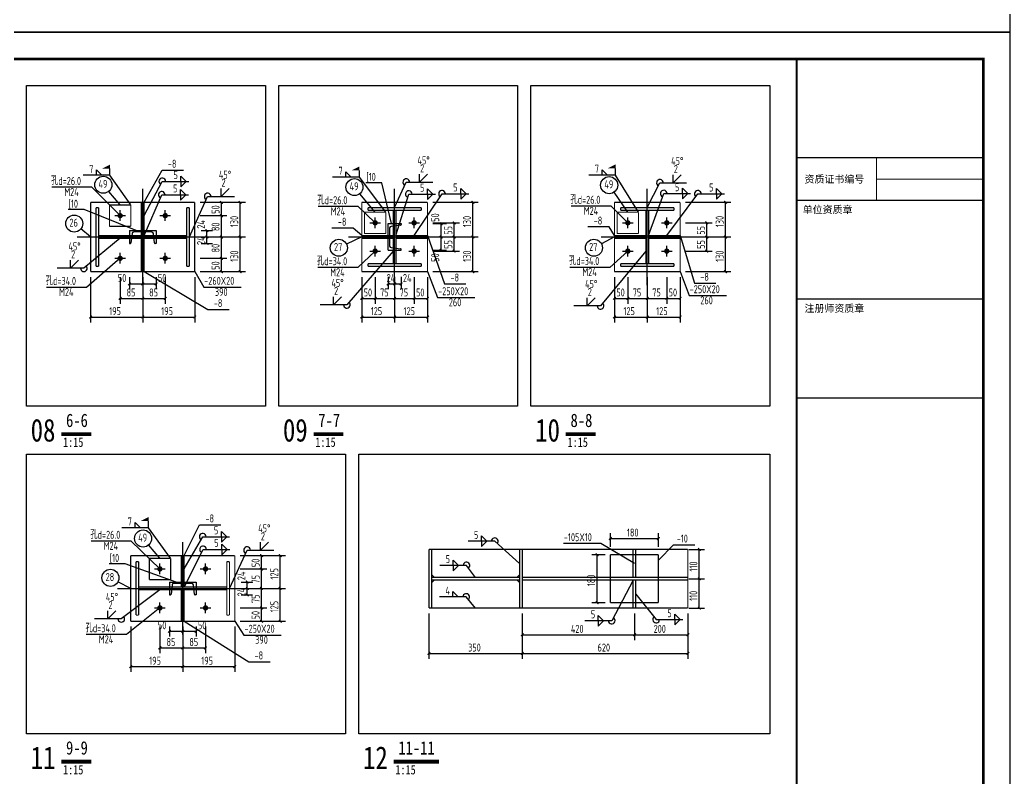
# Model space of a CAD drawing. Extents: x 4043574 to 4201224, y -1031091 to -644991.
# Drawn here: x 4111565 to 4148674, y -880855 to -852426 of the extents above; entities that cross this region are included whole.
import ezdxf

# ---------------------------------------------------------------- set-up
doc = ezdxf.new("R2010")
doc.units = 0
doc.header["$LTSCALE"] = 1000
doc.header["$MEASUREMENT"] = 0
for name, color, linetype in [('DIM_SYMB', 3, 'Continuous'), ('PUB_DIM', 3, 'Continuous'), ('PUB_TEXT', 7, 'Continuous'), ('PUB_TITLE', 4, 'Continuous'), ('字符串标注', 253, 'Continuous'), ('尺寸标注', 253, 'Continuous'), ('层10', 253, 'Continuous'), ('层1000', 2, 'Continuous'), ('焊缝标注', 253, 'Continuous'), ('编号标注', 253, 'Continuous'), ('螺栓孔标注', 253, 'Continuous'), ('钢板标注', 253, 'Continuous')]:
    doc.layers.add(name, color=color, linetype=linetype)
doc.layers.add('图签', color=130, linetype='Continuous', lineweight=20)
doc.styles.add('BIANHAO', font='SIMHEI.TTF', dxfattribs={"width": 0.8})
doc.styles.add('BILI', font='SIMHEI.TTF', dxfattribs={"width": 0.7, "height": 350})
doc.styles.add('TSSD', font='tssdeng.shx', dxfattribs={"width": 0.7, "height": 300, "bigfont": 'tssdchn.shx'})
doc.styles.add('TUMING', font='SimSun.ttf', dxfattribs={"width": 0.8, "height": 400})
doc.styles.add('图签字', font='SimSun.ttf', dxfattribs={"height": 250})

# ---------------------------------------------------------------- blocks, each defined once
blk = doc.blocks.new('$titleblk$00000195')
at = {"color": 4}
for p, q in [((-58.64, -136.95), (-58.64, -176.95)), ((-27.25, -211.55), (-27.25, -272.1)), ((-70, -220.2), (0, -220.2)), ((-70, -228.85), (0, -228.85)), ((-70, -237.5), (0, -237.5)), ((-70, -246.15), (0, -246.15)), ((-70, -254.8), (0, -254.8)), ((-70, -263.45), (0, -263.45))]:
    blk.add_line(p, q, dxfattribs=at)
at = {"color": 4, "const_width": 0.5}
blk.add_lwpolyline([(0, 136.4), (-70, 136.4)], dxfattribs=at)
at = {"layer": '图签', "color": 4}
for p, q in [((-40.03, 189.4), (-40.03, 173.4)), ((0, 181.4), (-40.03, 181.4)), ((-70, -185.6), (0, -185.6)), ((0, -194.25), (-70, -194.25)), ((-70, -202.9), (0, -202.9)), ((-52.32, -202.9), (-4.76, -202.9)), ((-47.32, -211.55), (-47.32, -202.9)), ((-31.92, -202.9), (-31.92, -211.55)), ((-27.25, -202.9), (-27.25, -211.55)), ((-18.46, -202.9), (-18.46, -211.55)), ((-13.8, -202.9), (-13.8, -211.55)), ((-4.76, -202.9), (-4.76, -211.55)), ((-4.76, -202.9), (-4.76, -211.55)), ((-47.32, -272.1), (-47.32, -211.55)), ((-4.76, -211.55), (-30.73, -211.55)), ((-27.25, -211.55), (-27.25, -272.1)), ((-70, -272.1), (0, -272.1)), ((-30.73, -272.1), (-52.32, -272.1)), ((-70, -280.75), (0, -280.75)), ((-47.32, -332.65), (-47.32, -280.75)), ((-47.32, -280.75), (-30.73, -280.75)), ((-27.25, -280.75), (-27.25, -332.65)), ((-27.25, -280.75), (-27.25, -332.65)), ((-70, -289.4), (0, -289.4)), ((-70, -298.05), (0, -298.05)), ((-70, -306.7), (0, -306.7)), ((-70, -315.35), (0, -315.35)), ((-70, -324), (0, -324)), ((-30.73, -332.65), (-47.32, -332.65))]:
    blk.add_line(p, q, dxfattribs=at)
at = {"layer": '图签'}
blk.add_line((-47.32, -211.55), (-47.32, -176.95), dxfattribs=at)
at = {"layer": '图签', "color": 4, "const_width": 0.8}
blk.add_lwpolyline([(-70, 226.4), (0, 226.4), (0, -347.6), (-70, -347.6), (-70, 226.4)], close=True, dxfattribs=at)
at = {"layer": '图签', "color": 4, "const_width": 0.5}
for points in [[(0, 189.4), (-70, 189.4)], [(0, 173.4), (-70, 173.4)], [(0, 99.4), (-70, 99.4)], [(0, -136.95), (-70, -136.95)], [(0, -151.95), (-70, -151.95)], [(0, -176.95), (-70, -176.95)], [(0, -211.55), (-70, -211.55)], [(-70, -272.1), (0, -272.1)], [(-70, -272.1), (0, -272.1)], [(-70, -332.65), (0, -332.65)]]:
    blk.add_lwpolyline(points, dxfattribs=at)
at = {"linetype": 'Continuous', "style": '图签字'}
for s, height, p in [('资质证书编号', 2.734, (-67.03, 179.99)), ('单位资质章', 2.734, (-67.7, 168.56)), ('注册师资质章', 2.734, (-67.04, 131.56)), ('工程', 2.5, (-68.41, -143.12)), ('名称', 2.5, (-68.08, -148.18)), ('图名', 2.5, (-67.46, -164.83)), ('档 案 号', 2.5, (-65.31, -182.8)), ('专业图号', 2.5, (-65.31, -191.29)), ('设计阶段', 2.5, (-65.31, -199.8)), ('日    期', 2.5, (-65.31, -208.45)), ('年', 2.5, (-31.46, -208.76)), ('月', 2.5, (-18.05, -208.76)), ('日', 2.5, (-4.55, -208.76)), ('审    定', 2.5, (-65.31, -217.4)), ('院    审', 2.5, (-65.31, -226.05)), ('项目负责人', 2.5, (-66.82, -234.7)), ('专业负责人', 2.5, (-66.82, -243.35)), ('室    审', 2.5, (-65.31, -252)), ('校    对', 2.5, (-65.31, -260.65)), ('设    计', 2.5, (-65.31, -269.3)), ('会   签   栏', 2.5, (-44.14, -278.11)), ('总    图', 2.5, (-65.31, -286.6)), ('建    筑', 2.5, (-65.31, -295.25)), ('结    构', 2.5, (-65.31, -303.9)), ('暖    通', 2.5, (-65.31, -312.55)), ('给 排 水', 2.5, (-65.31, -321.2)), ('电    气', 2.5, (-65.29, -329.85))]:
    blk.add_text(s, height=height, dxfattribs=at).set_placement(p)
at = {"color": 1, "linetype": 'Continuous', "style": '图签字', "width": 0.75}
blk.add_text('本图纸版权归本院所有，不得用于本工程以外的范围', height=2.7, dxfattribs=at).set_placement((-68.33, -341.58))
at = {"layer": 'PUB_DIM', "color": 3, "linetype": 'ByBlock', "style": '图签字', "width": 0.9}
for s, p in [('中韩合资汽车零部件工业园9#车间', (-56.56, -146)), ('施工图', (-42.66, -200.15))]:
    blk.add_text(s, height=2.8, dxfattribs=at).set_placement(p)
at = {"layer": 'PUB_DIM', "color": 1, "linetype": 'ByBlock', "style": '图签字', "width": 0.9}
for s, p in [('2017', (-42.66, -208.87)), ('10', (-23.74, -208.87)), ('13', (-10.91, -208.87))]:
    blk.add_text(s, height=2.8, dxfattribs=at).set_placement(p)

msp = doc.modelspace()

# ---------------------------------------------------------------- linework, layer by layer
at = {"linetype": 'ByBlock', "ltscale": 0.01}
for points in [[(4111815, -854891), (4120767, -854891), (4120767, -866913), (4111815, -866913)], [(4121267, -854891), (4130219, -854891), (4130219, -866913), (4121267, -866913)], [(4130719, -854891), (4139671, -854891), (4139671, -866913), (4130719, -866913)], [(4111815, -868713), (4123767, -868713), (4123767, -879191), (4111815, -879191)], [(4124267, -868713), (4139671, -868713), (4139671, -879191), (4124267, -879191)]]:
    msp.add_lwpolyline(points, close=True, dxfattribs=at)
at = {"layer": 'DIM_SYMB', "color": 3, "const_width": 143}
for points in [[(4113119, -867956), (4114240, -867956)], [(4122571, -867956), (4123692, -867956)], [(4132023, -867956), (4133144, -867956)], [(4113119, -880234), (4114240, -880234)], [(4125571, -880234), (4127266, -880234)]]:
    msp.add_lwpolyline(points, dxfattribs=at)
at = {"layer": 'PUB_TITLE'}
for points in [[(4043574, -852891), (4148674, -852891), (4148674, -793491), (4043574, -793491)], [(4043574, -912291), (4148674, -912291), (4148674, -852891), (4043574, -852891)]]:
    msp.add_lwpolyline(points, close=True, dxfattribs=at)
at = {"layer": 'PUB_TITLE', "const_width": 100}
msp.add_lwpolyline([(4046074, -911291), (4147674, -911291), (4147674, -853891), (4046074, -853891)], close=True, dxfattribs=at)
at = {"layer": '字符串标注', "color": 253, "linetype": 'ByBlock'}
for p, q in [((4125131, -858533), (4124531, -858533)), ((4125490, -860067), (4125131, -858533)), ((4113973, -859540), (4113373, -859540)), ((4115920, -860327), (4113973, -859540)), ((4115516, -872822), (4114916, -872822)), ((4117420, -873501), (4115516, -872822))]:
    msp.add_line(p, q, dxfattribs=at)
at = {"layer": '字符串标注', "const_width": 10}
for points in [[(4125495, -860067, 1), (4125485, -860067, 1), (4125495, -860067, 1)], [(4115925, -860327, 1), (4115915, -860327, 1), (4115925, -860327, 1)], [(4117425, -873501, 1), (4117415, -873501, 1), (4117425, -873501, 1)]]:
    msp.add_lwpolyline(points, format="xyb", dxfattribs=at)
at = {"layer": '尺寸标注', "color": 253, "linetype": 'ByBlock'}
for p, q in [((4118320, -859267), (4119320, -859267)), ((4118320, -859267), (4120020, -859267)), ((4127040, -859267), (4128740, -859267)), ((4136507, -859267), (4138207, -859267)), ((4118320, -859767), (4119320, -859767)), ((4118320, -859767), (4119320, -859767)), ((4127037, -860067), (4127550, -860067)), ((4127040, -860037), (4128040, -860037)), ((4136507, -860037), (4137507, -860037)), ((4118356, -860327), (4118779, -860327)), ((4118320, -860567), (4119320, -860567)), ((4118320, -860567), (4119320, -860567)), ((4118320, -860567), (4120020, -860567)), ((4118320, -860567), (4120020, -860567)), ((4118356, -860567), (4118779, -860567)), ((4118356, -860807), (4118779, -860807)), ((4127037, -860567), (4127550, -860567)), ((4127040, -860567), (4128040, -860567)), ((4127040, -860567), (4128040, -860567)), ((4127040, -860567), (4128740, -860567)), ((4127040, -860567), (4128740, -860567)), ((4136507, -860567), (4137507, -860567)), ((4136507, -860567), (4137507, -860567)), ((4136507, -860567), (4138207, -860567)), ((4136507, -860567), (4138207, -860567)), ((4127037, -861067), (4127550, -861067)), ((4127040, -861097), (4128040, -861097)), ((4136507, -861097), (4137507, -861097)), ((4118320, -861367), (4119320, -861367)), ((4118320, -861367), (4119320, -861367)), ((4118320, -861867), (4119320, -861867)), ((4118320, -861867), (4120020, -861867)), ((4127040, -861867), (4128740, -861867)), ((4136507, -861867), (4138207, -861867)), ((4114220, -862067), (4114220, -863767)), ((4115325, -862067), (4115325, -863067)), ((4115670, -862071), (4115670, -862524)), ((4116170, -862067), (4116170, -863067)), ((4116170, -862067), (4116170, -863067)), ((4116170, -862067), (4116170, -863767)), ((4116170, -862067), (4116170, -863767)), ((4116170, -862071), (4116170, -862524)), ((4116670, -862071), (4116670, -862524)), ((4117015, -862067), (4117015, -863067)), ((4118120, -862067), (4118120, -863767)), ((4124380, -862067), (4124380, -863067)), ((4124380, -862067), (4124380, -863767)), ((4124880, -862067), (4124880, -863067)), ((4124880, -862067), (4124880, -863067)), ((4125370, -862057), (4125370, -862527)), ((4125610, -862057), (4125610, -862527)), ((4125610, -862067), (4125610, -863067)), ((4125610, -862067), (4125610, -863067)), ((4125610, -862067), (4125610, -863767)), ((4125610, -862067), (4125610, -863767)), ((4125850, -862057), (4125850, -862527)), ((4126340, -862067), (4126340, -863067)), ((4126340, -862067), (4126340, -863067)), ((4126840, -862067), (4126840, -863067)), ((4126840, -862067), (4126840, -863767)), ((4133847, -862067), (4133847, -863067)), ((4133847, -862067), (4133847, -863767)), ((4134347, -862067), (4134347, -863067)), ((4134347, -862067), (4134347, -863067)), ((4135077, -862067), (4135077, -863067)), ((4135077, -862067), (4135077, -863067)), ((4135077, -862067), (4135077, -863767)), ((4135077, -862067), (4135077, -863767)), ((4135807, -862067), (4135807, -863067)), ((4135807, -862067), (4135807, -863067)), ((4136307, -862067), (4136307, -863067)), ((4136307, -862067), (4136307, -863767)), ((4133694, -872181), (4133694, -871667)), ((4135494, -872181), (4135494, -871667)), ((4136632, -872277), (4137226, -872277)), ((4119820, -872511), (4120820, -872511)), ((4119820, -872511), (4121520, -872511)), ((4133494, -872477), (4132994, -872477)), ((4119820, -873011), (4120820, -873011)), ((4119820, -873011), (4120820, -873011)), ((4119859, -873501), (4120289, -873501)), ((4136632, -873377), (4137226, -873377)), ((4119820, -873741), (4120820, -873741)), ((4119820, -873741), (4120820, -873741)), ((4119820, -873741), (4121520, -873741)), ((4119820, -873741), (4121520, -873741)), ((4119859, -873741), (4120289, -873741)), ((4119859, -873981), (4120289, -873981)), ((4133494, -874277), (4132994, -874277)), ((4119820, -874471), (4120820, -874471)), ((4119820, -874471), (4120820, -874471)), ((4136632, -874477), (4137226, -874477)), ((4119820, -874971), (4120820, -874971)), ((4119820, -874971), (4121520, -874971)), ((4126894, -874677), (4126894, -876377)), ((4130394, -874677), (4130394, -875677)), ((4130394, -874677), (4130394, -876377)), ((4130394, -874677), (4130394, -876377)), ((4134594, -874677), (4134594, -875677)), ((4134594, -874677), (4134594, -875677)), ((4136594, -874677), (4136594, -875677)), ((4136594, -874677), (4136594, -876377)), ((4115720, -875171), (4115720, -876871)), ((4116815, -875171), (4116815, -876171)), ((4117170, -875173), (4117170, -875543)), ((4117670, -875171), (4117670, -876171)), ((4117670, -875171), (4117670, -876171)), ((4117670, -875171), (4117670, -876871)), ((4117670, -875171), (4117670, -876871)), ((4117670, -875173), (4117670, -875543)), ((4118170, -875173), (4118170, -875543)), ((4118525, -875171), (4118525, -876171)), ((4119620, -875171), (4119620, -876871))]:
    msp.add_line(p, q, dxfattribs=at)
at = {"layer": '尺寸标注'}
for p, q in [((4119120, -859767), (4119120, -859267)), ((4119820, -860567), (4119820, -859267)), ((4128540, -860567), (4128540, -859267)), ((4138007, -860567), (4138007, -859267)), ((4119120, -860567), (4119120, -859767)), ((4127350, -860567), (4127350, -860067)), ((4127840, -860567), (4127840, -860037)), ((4137307, -860567), (4137307, -860037)), ((4118579, -860567), (4118579, -860327)), ((4118579, -860807), (4118579, -860567)), ((4119120, -861367), (4119120, -860567)), ((4119820, -861867), (4119820, -860567)), ((4127350, -861067), (4127350, -860567)), ((4127840, -861097), (4127840, -860567)), ((4128540, -861867), (4128540, -860567)), ((4137307, -861097), (4137307, -860567)), ((4138007, -861867), (4138007, -860567)), ((4119120, -861867), (4119120, -861367)), ((4115670, -862324), (4116170, -862324)), ((4116170, -862324), (4116670, -862324)), ((4125370, -862327), (4125610, -862327)), ((4125610, -862327), (4125850, -862327)), ((4115325, -862867), (4116170, -862867)), ((4116170, -862867), (4117015, -862867)), ((4124380, -862867), (4124880, -862867)), ((4124880, -862867), (4125610, -862867)), ((4125610, -862867), (4126340, -862867)), ((4126340, -862867), (4126840, -862867)), ((4133847, -862867), (4134347, -862867)), ((4134347, -862867), (4135077, -862867)), ((4135077, -862867), (4135807, -862867)), ((4135807, -862867), (4136307, -862867)), ((4114220, -863567), (4116170, -863567)), ((4116170, -863567), (4118120, -863567)), ((4124380, -863567), (4125610, -863567)), ((4125610, -863567), (4126840, -863567)), ((4133847, -863567), (4135077, -863567)), ((4135077, -863567), (4136307, -863567)), ((4133694, -871867), (4135494, -871867)), ((4137026, -873377), (4137026, -872277)), ((4120620, -873011), (4120620, -872511)), ((4121320, -873741), (4121320, -872511)), ((4133194, -874277), (4133194, -872477)), ((4120620, -873741), (4120620, -873011)), ((4120089, -873741), (4120089, -873501)), ((4137026, -874477), (4137026, -873377)), ((4120089, -873981), (4120089, -873741)), ((4120620, -874471), (4120620, -873741)), ((4121320, -874971), (4121320, -873741)), ((4120620, -874971), (4120620, -874471)), ((4117170, -875343), (4117670, -875343)), ((4117670, -875343), (4118170, -875343)), ((4130394, -875477), (4134594, -875477)), ((4134594, -875477), (4136594, -875477)), ((4116815, -875971), (4117670, -875971)), ((4117670, -875971), (4118525, -875971)), ((4126894, -876177), (4130394, -876177)), ((4130394, -876177), (4136594, -876177)), ((4115720, -876671), (4117670, -876671)), ((4117670, -876671), (4119620, -876671))]:
    msp.add_line(p, q, dxfattribs=at)
at = {"layer": '尺寸标注', "color": 3, "const_width": 45}
for points in [[(4114520, -859467), (4114420, -859467)], [(4114420, -859467), (4114420, -861667)], [(4114520, -861667), (4114520, -859467)], [(4117920, -859467), (4117820, -859467)], [(4117820, -859467), (4117820, -861667)], [(4117920, -861667), (4117920, -859467)], [(4126610, -859467), (4124610, -859467)], [(4124610, -859467), (4124610, -859567)], [(4126610, -859567), (4126610, -859467)], [(4136077, -859467), (4134077, -859467)], [(4134077, -859467), (4134077, -859567)], [(4136077, -859567), (4136077, -859467)], [(4124610, -859567), (4126610, -859567)], [(4125560, -861567), (4125560, -859567)], [(4125660, -861567), (4125660, -859567)], [(4134077, -859567), (4136077, -859567)], [(4135027, -861567), (4135027, -859567)], [(4135127, -861567), (4135127, -859567)], [(4114520, -860517), (4117820, -860517)], [(4114520, -860617), (4117820, -860617)], [(4114420, -861667), (4114520, -861667)], [(4117820, -861667), (4117920, -861667)], [(4126610, -861567), (4124610, -861567)], [(4124610, -861567), (4124610, -861667)], [(4124610, -861667), (4126610, -861667)], [(4126610, -861667), (4126610, -861567)], [(4136077, -861567), (4134077, -861567)], [(4134077, -861567), (4134077, -861667)], [(4134077, -861667), (4136077, -861667)], [(4136077, -861667), (4136077, -861567)], [(4126994, -872277), (4126894, -872277)], [(4126894, -872277), (4126894, -874477)], [(4126994, -874477), (4126994, -872277)], [(4130394, -872277), (4130294, -872277)], [(4130294, -872277), (4130294, -874477)], [(4130394, -874477), (4130394, -872277)], [(4116020, -872741), (4115920, -872741)], [(4115920, -872741), (4115920, -874741)], [(4116020, -874741), (4116020, -872741)], [(4119420, -872741), (4119320, -872741)], [(4119320, -872741), (4119320, -874741)], [(4119420, -874741), (4119420, -872741)], [(4126994, -873327), (4130294, -873327)], [(4126994, -873427), (4130294, -873427)], [(4116020, -873691), (4119320, -873691)], [(4116020, -873791), (4119320, -873791)], [(4126894, -874477), (4126994, -874477)], [(4130294, -874477), (4130394, -874477)], [(4115920, -874741), (4116020, -874741)], [(4119320, -874741), (4119420, -874741)]]:
    msp.add_lwpolyline(points, dxfattribs=at)
at = {"layer": '尺寸标注', "const_width": 45}
for points in [[(4119070, -859217), (4119170, -859317)], [(4119770, -859217), (4119870, -859317)], [(4128490, -859217), (4128590, -859317)], [(4137957, -859217), (4138057, -859317)], [(4119070, -859717), (4119170, -859817)], [(4119070, -859717), (4119170, -859817)], [(4127300, -860017), (4127400, -860117)], [(4127790, -859987), (4127890, -860087)], [(4137257, -859987), (4137357, -860087)], [(4118529, -860277), (4118629, -860377)], [(4118529, -860517), (4118629, -860617)], [(4119070, -860517), (4119170, -860617)], [(4119070, -860517), (4119170, -860617)], [(4119770, -860517), (4119870, -860617)], [(4119770, -860517), (4119870, -860617)], [(4127300, -860517), (4127400, -860617)], [(4127790, -860517), (4127890, -860617)], [(4127790, -860517), (4127890, -860617)], [(4128490, -860517), (4128590, -860617)], [(4128490, -860517), (4128590, -860617)], [(4137257, -860517), (4137357, -860617)], [(4137257, -860517), (4137357, -860617)], [(4137957, -860517), (4138057, -860617)], [(4137957, -860517), (4138057, -860617)], [(4118529, -860757), (4118629, -860857)], [(4119070, -861317), (4119170, -861417)], [(4119070, -861317), (4119170, -861417)], [(4127300, -861017), (4127400, -861117)], [(4127790, -861047), (4127890, -861147)], [(4137257, -861047), (4137357, -861147)], [(4119070, -861817), (4119170, -861917)], [(4119770, -861817), (4119870, -861917)], [(4128490, -861817), (4128590, -861917)], [(4137957, -861817), (4138057, -861917)], [(4115620, -862374), (4115720, -862274)], [(4116120, -862374), (4116220, -862274)], [(4116620, -862374), (4116720, -862274)], [(4125320, -862377), (4125420, -862277)], [(4125560, -862377), (4125660, -862277)], [(4125800, -862377), (4125900, -862277)], [(4115275, -862917), (4115375, -862817)], [(4116120, -862917), (4116220, -862817)], [(4116120, -862917), (4116220, -862817)], [(4116965, -862917), (4117065, -862817)], [(4124330, -862917), (4124430, -862817)], [(4124830, -862917), (4124930, -862817)], [(4124830, -862917), (4124930, -862817)], [(4125560, -862917), (4125660, -862817)], [(4125560, -862917), (4125660, -862817)], [(4126290, -862917), (4126390, -862817)], [(4126290, -862917), (4126390, -862817)], [(4126790, -862917), (4126890, -862817)], [(4133797, -862917), (4133897, -862817)], [(4134297, -862917), (4134397, -862817)], [(4134297, -862917), (4134397, -862817)], [(4135027, -862917), (4135127, -862817)], [(4135027, -862917), (4135127, -862817)], [(4135757, -862917), (4135857, -862817)], [(4135757, -862917), (4135857, -862817)], [(4136257, -862917), (4136357, -862817)], [(4114170, -863617), (4114270, -863517)], [(4116120, -863617), (4116220, -863517)], [(4116120, -863617), (4116220, -863517)], [(4118070, -863617), (4118170, -863517)], [(4124330, -863617), (4124430, -863517)], [(4125560, -863617), (4125660, -863517)], [(4125560, -863617), (4125660, -863517)], [(4126790, -863617), (4126890, -863517)], [(4133797, -863617), (4133897, -863517)], [(4135027, -863617), (4135127, -863517)], [(4135027, -863617), (4135127, -863517)], [(4136257, -863617), (4136357, -863517)], [(4133644, -871917), (4133744, -871817)], [(4135444, -871917), (4135544, -871817)], [(4133144, -872427), (4133244, -872527)], [(4136976, -872227), (4137076, -872327)], [(4120570, -872461), (4120670, -872561)], [(4121270, -872461), (4121370, -872561)], [(4120570, -872961), (4120670, -873061)], [(4120570, -872961), (4120670, -873061)], [(4120039, -873451), (4120139, -873551)], [(4136976, -873327), (4137076, -873427)], [(4120039, -873691), (4120139, -873791)], [(4120039, -873931), (4120139, -874031)], [(4120570, -873691), (4120670, -873791)], [(4120570, -873691), (4120670, -873791)], [(4121270, -873691), (4121370, -873791)], [(4121270, -873691), (4121370, -873791)], [(4133144, -874227), (4133244, -874327)], [(4120570, -874421), (4120670, -874521)], [(4120570, -874421), (4120670, -874521)], [(4136976, -874427), (4137076, -874527)], [(4120570, -874921), (4120670, -875021)], [(4121270, -874921), (4121370, -875021)], [(4117120, -875393), (4117220, -875293)], [(4117620, -875393), (4117720, -875293)], [(4118120, -875393), (4118220, -875293)], [(4130344, -875527), (4130444, -875427)], [(4134544, -875527), (4134644, -875427)], [(4134544, -875527), (4134644, -875427)], [(4136544, -875527), (4136644, -875427)], [(4116765, -876021), (4116865, -875921)], [(4117620, -876021), (4117720, -875921)], [(4117620, -876021), (4117720, -875921)], [(4118475, -876021), (4118575, -875921)], [(4126844, -876227), (4126944, -876127)], [(4130344, -876227), (4130444, -876127)], [(4130344, -876227), (4130444, -876127)], [(4136544, -876227), (4136644, -876127)], [(4115670, -876721), (4115770, -876621)], [(4117620, -876721), (4117720, -876621)], [(4117620, -876721), (4117720, -876621)], [(4119570, -876721), (4119670, -876621)]]:
    msp.add_lwpolyline(points, dxfattribs=at)
at = {"layer": '层10', "color": 7, "linetype": 'ByBlock'}
for p, q in [((4115125, -859767), (4115525, -859767)), ((4115325, -859967), (4115325, -859567)), ((4116815, -859767), (4117215, -859767)), ((4117015, -859967), (4117015, -859567)), ((4124680, -860037), (4125080, -860037)), ((4124880, -860237), (4124880, -859837)), ((4126140, -860037), (4126540, -860037)), ((4126340, -860237), (4126340, -859837)), ((4134147, -860037), (4134547, -860037)), ((4134347, -860237), (4134347, -859837)), ((4135607, -860037), (4136007, -860037)), ((4135807, -860237), (4135807, -859837)), ((4124880, -861297), (4124880, -860897)), ((4126340, -861297), (4126340, -860897)), ((4134347, -861297), (4134347, -860897)), ((4135807, -861297), (4135807, -860897)), ((4115325, -861567), (4115325, -861167)), ((4117015, -861567), (4117015, -861167)), ((4124680, -861097), (4125080, -861097)), ((4126140, -861097), (4126540, -861097)), ((4134147, -861097), (4134547, -861097)), ((4135607, -861097), (4136007, -861097)), ((4115125, -861367), (4115525, -861367)), ((4116815, -861367), (4117215, -861367)), ((4116615, -873011), (4117015, -873011)), ((4116815, -873211), (4116815, -872811)), ((4118325, -873011), (4118725, -873011)), ((4118525, -873211), (4118525, -872811)), ((4116815, -874671), (4116815, -874271)), ((4118525, -874671), (4118525, -874271)), ((4116615, -874471), (4117015, -874471)), ((4118325, -874471), (4118725, -874471))]:
    msp.add_line(p, q, dxfattribs=at)
at = {"layer": '层10', "const_width": 100}
for points in [[(4115375, -859767, 1), (4115275, -859767, 1), (4115375, -859767, 1)], [(4117065, -859767, 1), (4116965, -859767, 1), (4117065, -859767, 1)], [(4124930, -860037, 1), (4124830, -860037, 1), (4124930, -860037, 1)], [(4126390, -860037, 1), (4126290, -860037, 1), (4126390, -860037, 1)], [(4134397, -860037, 1), (4134297, -860037, 1), (4134397, -860037, 1)], [(4135857, -860037, 1), (4135757, -860037, 1), (4135857, -860037, 1)], [(4115375, -861367, 1), (4115275, -861367, 1), (4115375, -861367, 1)], [(4117065, -861367, 1), (4116965, -861367, 1), (4117065, -861367, 1)], [(4124930, -861097, 1), (4124830, -861097, 1), (4124930, -861097, 1)], [(4126390, -861097, 1), (4126290, -861097, 1), (4126390, -861097, 1)], [(4134397, -861097, 1), (4134297, -861097, 1), (4134397, -861097, 1)], [(4135857, -861097, 1), (4135757, -861097, 1), (4135857, -861097, 1)], [(4116865, -873011, 1), (4116765, -873011, 1), (4116865, -873011, 1)], [(4118575, -873011, 1), (4118475, -873011, 1), (4118575, -873011, 1)], [(4116865, -874471, 1), (4116765, -874471, 1), (4116865, -874471, 1)], [(4118575, -874471, 1), (4118475, -874471, 1), (4118575, -874471, 1)]]:
    msp.add_lwpolyline(points, format="xyb", dxfattribs=at)
at = {"layer": '层1000', "const_width": 45}
for points in [[(4118120, -859267), (4114220, -859267)], [(4114220, -859267), (4114220, -861867)], [(4115725, -859367), (4114925, -859367)], [(4114925, -859367), (4114925, -860167)], [(4115725, -860167), (4115725, -859367)], [(4116220, -859267), (4116120, -859267)], [(4116120, -859267), (4116120, -860517)], [(4116220, -860517), (4116220, -859267)], [(4118120, -861867), (4118120, -859267)], [(4126840, -859267), (4124380, -859267)], [(4124380, -859267), (4124380, -861867)], [(4126840, -861867), (4126840, -859267)], [(4136307, -859267), (4133847, -859267)], [(4133847, -859267), (4133847, -861867)], [(4136307, -861867), (4136307, -859267)], [(4125280, -859637), (4124480, -859637)], [(4124480, -859637), (4124480, -860437)], [(4125280, -860437), (4125280, -859637)], [(4134747, -859637), (4133947, -859637)], [(4133947, -859637), (4133947, -860437)], [(4134747, -860437), (4134747, -859637)], [(4114925, -860167), (4115725, -860167)], [(4116120, -860517), (4116220, -860517)], [(4125560, -860517), (4124380, -860517)], [(4124380, -860517), (4124380, -860617)], [(4124480, -860437), (4125280, -860437)], [(4125560, -860617), (4125560, -860517)], [(4126840, -860517), (4125660, -860517)], [(4125660, -860517), (4125660, -860617)], [(4126840, -860617), (4126840, -860517)], [(4135027, -860517), (4133847, -860517)], [(4133847, -860517), (4133847, -860617)], [(4133947, -860437), (4134747, -860437)], [(4135027, -860617), (4135027, -860517)], [(4136307, -860517), (4135127, -860517)], [(4135127, -860517), (4135127, -860617)], [(4136307, -860617), (4136307, -860517)], [(4116220, -860617), (4116120, -860617)], [(4116120, -860617), (4116120, -861867)], [(4116220, -861867), (4116220, -860617)], [(4124380, -860617), (4125560, -860617)], [(4125660, -860617), (4126840, -860617)], [(4133847, -860617), (4135027, -860617)], [(4135127, -860617), (4136307, -860617)], [(4114220, -861867), (4118120, -861867)], [(4116120, -861867), (4116220, -861867)], [(4124380, -861867), (4126840, -861867)], [(4133847, -861867), (4136307, -861867)], [(4119620, -872511), (4115720, -872511)], [(4115720, -872511), (4115720, -874971)], [(4117215, -872611), (4116415, -872611)], [(4116415, -872611), (4116415, -873411)], [(4117215, -873411), (4117215, -872611)], [(4117720, -872511), (4117620, -872511)], [(4117620, -872511), (4117620, -873691)], [(4117720, -873691), (4117720, -872511)], [(4119620, -874971), (4119620, -872511)], [(4116415, -873411), (4117215, -873411)], [(4117620, -873691), (4117720, -873691)], [(4117720, -873791), (4117620, -873791)], [(4117620, -873791), (4117620, -874971)], [(4117720, -874971), (4117720, -873791)], [(4115720, -874971), (4119620, -874971)], [(4117620, -874971), (4117720, -874971)]]:
    msp.add_lwpolyline(points, dxfattribs=at)
at = {"layer": '焊缝标注', "color": 253, "linetype": 'ByBlock'}
for p, q in [((4114944, -858254), (4113944, -858254)), ((4114644, -858254), (4114444, -858054)), ((4114444, -858254), (4114444, -858054)), ((4114944, -858254), (4114944, -858004)), ((4117603, -858283), (4117803, -858483)), ((4117603, -858483), (4117603, -858283)), ((4124287, -858324), (4123287, -858324)), ((4123987, -858324), (4123787, -858124)), ((4123787, -858324), (4123787, -858124)), ((4124287, -858324), (4124287, -858074)), ((4126545, -858515), (4126545, -858215)), ((4126545, -858515), (4126845, -858215)), ((4133891, -858244), (4132891, -858244)), ((4133591, -858244), (4133391, -858044)), ((4133391, -858244), (4133391, -858044)), ((4133891, -858244), (4133891, -857994)), ((4136050, -858539), (4136050, -858239)), ((4136050, -858539), (4136350, -858239)), ((4116903, -858483), (4117903, -858483)), ((4117603, -858683), (4117803, -858483)), ((4117603, -858483), (4117603, -858683)), ((4126045, -858515), (4127045, -858515)), ((4135550, -858539), (4136550, -858539)), ((4116886, -858989), (4117886, -858989)), ((4117586, -858789), (4117786, -858989)), ((4117586, -858989), (4117586, -858789)), ((4117586, -859189), (4117786, -858989)), ((4117586, -858989), (4117586, -859189)), ((4118604, -859051), (4119604, -859051)), ((4119104, -859051), (4119104, -858751)), ((4119104, -859051), (4119404, -858751)), ((4126141, -858959), (4127141, -858959)), ((4126841, -858759), (4127041, -858959)), ((4126841, -858959), (4126841, -858759)), ((4126841, -859159), (4127041, -858959)), ((4126841, -858959), (4126841, -859159)), ((4127385, -858950), (4128385, -858950)), ((4128085, -858750), (4128285, -858950)), ((4128085, -858950), (4128085, -858750)), ((4128085, -859150), (4128285, -858950)), ((4128085, -858950), (4128085, -859150)), ((4135693, -858941), (4136693, -858941)), ((4136393, -858741), (4136593, -858941)), ((4136393, -858941), (4136393, -858741)), ((4136393, -859141), (4136593, -858941)), ((4136393, -858941), (4136393, -859141)), ((4136972, -858952), (4137972, -858952)), ((4137672, -858752), (4137872, -858952)), ((4137672, -858952), (4137672, -858752)), ((4137672, -859152), (4137872, -858952)), ((4137672, -858952), (4137672, -859152)), ((4113466, -861739), (4113466, -861439)), ((4113466, -861739), (4113766, -861439)), ((4113966, -861739), (4112966, -861739)), ((4123821, -863109), (4122821, -863109)), ((4123321, -863109), (4123321, -862809)), ((4123321, -863109), (4123621, -862809)), ((4133325, -863149), (4132325, -863149)), ((4132825, -863149), (4132825, -862849)), ((4132825, -863149), (4133125, -862849)), ((4116088, -871469), (4115888, -871269)), ((4115888, -871469), (4115888, -871269)), ((4116388, -871469), (4116388, -871219)), ((4116388, -871469), (4115388, -871469)), ((4119119, -871603), (4119319, -871803)), ((4119119, -871803), (4119119, -871603)), ((4118419, -871803), (4119419, -871803)), ((4119119, -872003), (4119319, -871803)), ((4119119, -871803), (4119119, -872003)), ((4120578, -872307), (4120578, -872007)), ((4120578, -872307), (4120878, -872007)), ((4129362, -871975), (4128362, -871975)), ((4129062, -871975), (4128862, -871775)), ((4128862, -871975), (4128862, -871775)), ((4129062, -871975), (4128862, -872175)), ((4128862, -871975), (4128862, -872175)), ((4118430, -872278), (4119430, -872278)), ((4119130, -872078), (4119330, -872278)), ((4119130, -872278), (4119130, -872078)), ((4119130, -872478), (4119330, -872278)), ((4119130, -872278), (4119130, -872478)), ((4120078, -872307), (4121078, -872307)), ((4128002, -872881), (4127802, -872681)), ((4127802, -872881), (4127802, -872681)), ((4128302, -872881), (4127302, -872881)), ((4128002, -872881), (4127802, -873081)), ((4127802, -872881), (4127802, -873081)), ((4127994, -874062), (4127794, -873862)), ((4127794, -874062), (4127794, -873862)), ((4128294, -874062), (4127294, -874062)), ((4114869, -874880), (4114869, -874580)), ((4114869, -874880), (4115169, -874580)), ((4115369, -874880), (4114369, -874880)), ((4133742, -874950), (4132742, -874950)), ((4133442, -874950), (4133242, -874750)), ((4133242, -874950), (4133242, -874750)), ((4133442, -874950), (4133242, -875150)), ((4133242, -874950), (4133242, -875150)), ((4135408, -874909), (4136408, -874909)), ((4136108, -874709), (4136308, -874909)), ((4136108, -874909), (4136108, -874709)), ((4136108, -875109), (4136308, -874909)), ((4136108, -874909), (4136108, -875109))]:
    msp.add_line(p, q, dxfattribs=at)
at = {"layer": '焊缝标注'}
for p, q in [((4115725, -859367), (4114944, -858254)), ((4125280, -859637), (4124287, -858324)), ((4134747, -859637), (4133891, -858244)), ((4116220, -859767), (4116903, -858483)), ((4125610, -859467), (4126045, -858515)), ((4135077, -859467), (4135550, -858539)), ((4116220, -860517), (4116886, -858989)), ((4117920, -860567), (4118604, -859051)), ((4125660, -860517), (4126141, -858959)), ((4126340, -860517), (4127385, -858950)), ((4135127, -860517), (4135693, -858941)), ((4135807, -860517), (4136972, -858952)), ((4115325, -860617), (4113966, -861739)), ((4125560, -861097), (4123821, -863109)), ((4135027, -861097), (4133325, -863149)), ((4117215, -872611), (4116388, -871469)), ((4117720, -873011), (4118419, -871803)), ((4130294, -872802), (4129362, -871975)), ((4117720, -873691), (4118430, -872278)), ((4119420, -873741), (4120078, -872307)), ((4128644, -873327), (4128302, -872881)), ((4134544, -873427), (4133742, -874950)), ((4116815, -873791), (4115369, -874880)), ((4128644, -874477), (4128294, -874062)), ((4134644, -873952), (4135408, -874909))]:
    msp.add_line(p, q, dxfattribs=at)
at = {"layer": '焊缝标注', "color": 2, "const_width": 45}
for points in [[(4134544, -873327), (4134544, -872277)], [(4134544, -872277), (4134644, -872277)], [(4134644, -873327), (4134644, -872277)], [(4130394, -873327), (4136594, -873327)], [(4130394, -873427), (4136594, -873427)], [(4134544, -873427), (4134544, -874477)], [(4134644, -873427), (4134644, -874477)], [(4134544, -874477), (4134644, -874477)]]:
    msp.add_lwpolyline(points, dxfattribs=at)
at = {"layer": '焊缝标注'}
for centre, start, end in [((4116903, -858483), 0, 241.9743), ((4126045, -858515), 0, 245.4572), ((4135550, -858539), 0, 243.0112), ((4116886, -858989), 0, 246.4453), ((4118604, -859051), 0, 245.7148), ((4126141, -858959), 0, 252.8649), ((4127385, -858950), 0, 236.3027), ((4135693, -858941), 0, 250.2676), ((4136972, -858952), 0, 233.3276), ((4113966, -861739), 180, 39.5477), ((4123821, -863109), 180, 49.1629), ((4133325, -863149), 180, 50.3199), ((4118419, -871803), 0, 239.942), ((4129362, -871975), 318.4388, 180), ((4118430, -872278), 0, 243.2888), ((4120078, -872307), 0, 245.3347), ((4128302, -872881), 307.5219, 180), ((4128294, -874062), 310.2018, 180), ((4115369, -874880), 180, 36.9906), ((4133742, -874950), 180, 62.2252), ((4135408, -874909), 128.5839, 0)]:
    msp.add_arc(centre, 125, start, end, dxfattribs=at)
for points in [[(4114944, -858004), (4114644, -858004), (4114944, -857854)], [(4124287, -858074), (4123987, -858074), (4124287, -857924)], [(4133891, -857994), (4133591, -857994), (4133891, -857844)], [(4115725, -859367), (4115680, -859277), (4115655, -859294)], [(4125610, -859467), (4125666, -859382), (4125638, -859370)], [(4135077, -859467), (4135136, -859385), (4135109, -859371)], [(4116220, -859767), (4116280, -859686), (4116253, -859672)], [(4125280, -859637), (4125232, -859548), (4125208, -859566)], [(4134747, -859637), (4134708, -859544), (4134682, -859560)], [(4116220, -860517), (4116273, -860431), (4116246, -860419)], [(4117920, -860567), (4117974, -860482), (4117947, -860470)], [(4125660, -860517), (4125704, -860426), (4125675, -860417)], [(4126340, -860517), (4126408, -860442), (4126383, -860426)], [(4135127, -860517), (4135175, -860428), (4135147, -860418)], [(4135807, -860517), (4135879, -860446), (4135855, -860428)], [(4115325, -860617), (4115238, -860669), (4115257, -860692)], [(4125560, -861097), (4125484, -861163), (4125506, -861183)], [(4135027, -861097), (4134952, -861165), (4134975, -861184)], [(4116388, -871219), (4116088, -871219), (4116388, -871069)], [(4117215, -872611), (4117168, -872521), (4117144, -872539)], [(4130294, -872802), (4130230, -872724), (4130210, -872747)], [(4117720, -873011), (4117783, -872932), (4117757, -872917)], [(4128644, -873327), (4128595, -873238), (4128572, -873257)], [(4134544, -873427), (4134485, -873508), (4134511, -873522)], [(4116815, -873791), (4116726, -873839), (4116744, -873863)], [(4117720, -873691), (4117778, -873609), (4117751, -873595)], [(4119420, -873741), (4119475, -873656), (4119448, -873644)], [(4134644, -873952), (4134695, -874039), (4134719, -874021)], [(4128644, -874477), (4128591, -874391), (4128568, -874410)]]:
    msp.add_solid(points, dxfattribs=at)
at = {"layer": '编号标注', "color": 253, "linetype": 'ByBlock'}
for p, q in [((4115325, -859367), (4114899, -858856)), ((4124880, -859637), (4124308, -858945)), ((4134347, -859637), (4133830, -858888)), ((4114220, -860567), (4113853, -860267)), ((4124380, -860567), (4123808, -860836)), ((4133847, -860567), (4133361, -860822)), ((4116815, -872611), (4116391, -872113)), ((4115720, -873741), (4115244, -873492))]:
    msp.add_line(p, q, dxfattribs=at)
at = {"layer": '编号标注', "color": 7, "linetype": 'ByBlock'}
for p, q in [((4116170, -862367), (4116170, -858767)), ((4125610, -862367), (4125610, -858767)), ((4135077, -862367), (4135077, -858767)), ((4113720, -860567), (4118620, -860567)), ((4123880, -860567), (4127340, -860567)), ((4133347, -860567), (4136807, -860567)), ((4117670, -875471), (4117670, -872011)), ((4115220, -873741), (4120120, -873741))]:
    msp.add_line(p, q, dxfattribs=at)
at = {"layer": '编号标注', "const_width": 10}
for points in [[(4115330, -859367, 1), (4115320, -859367, 1), (4115330, -859367, 1)], [(4124885, -859637, 1), (4124875, -859637, 1), (4124885, -859637, 1)], [(4134352, -859637, 1), (4134342, -859637, 1), (4134352, -859637, 1)], [(4114225, -860567, 1), (4114215, -860567, 1), (4114225, -860567, 1)], [(4124385, -860567, 1), (4124375, -860567, 1), (4124385, -860567, 1)], [(4133852, -860567, 1), (4133842, -860567, 1), (4133852, -860567, 1)], [(4116820, -872611, 1), (4116810, -872611, 1), (4116820, -872611, 1)], [(4115725, -873741, 1), (4115715, -873741, 1), (4115725, -873741, 1)]]:
    msp.add_lwpolyline(points, format="xyb", dxfattribs=at)
at = {"layer": '编号标注', "color": 2, "const_width": 45}
for points in [[(4126994, -872277), (4130294, -872277)], [(4130394, -872277), (4136594, -872277)], [(4130394, -874477), (4130394, -872277)], [(4136594, -872277), (4136594, -874477)], [(4135494, -872477), (4133694, -872477)], [(4133694, -872477), (4133694, -874277)], [(4135494, -874277), (4135494, -872477)], [(4126994, -873227), (4127094, -873327)], [(4126994, -873527), (4127094, -873427)], [(4130294, -873227), (4130194, -873327)], [(4130294, -873527), (4130194, -873427)], [(4133694, -874277), (4135494, -874277)], [(4126994, -874477), (4130294, -874477)], [(4136594, -874477), (4130394, -874477)]]:
    msp.add_lwpolyline(points, dxfattribs=at)
at = {"layer": '编号标注'}
for centre in [(4114694, -858610), (4133648, -858624), (4124104, -858698), (4113605, -860064), (4123518, -860972), (4133077, -860971), (4116183, -871869), (4114961, -873343)]:
    msp.add_circle(centre, 320, dxfattribs=at)
at = {"layer": '螺栓孔标注', "color": 253, "linetype": 'ByBlock'}
for p, q in [((4114265, -858705), (4112765, -858705)), ((4115325, -859767), (4114265, -858705)), ((4124245, -859429), (4122745, -859429)), ((4124880, -860037), (4124245, -859429)), ((4133726, -859412), (4132226, -859412)), ((4134347, -860037), (4133726, -859412)), ((4124880, -861097), (4124227, -861715)), ((4134347, -861097), (4133674, -861706)), ((4115325, -861367), (4114067, -862456)), ((4124227, -861715), (4122727, -861715)), ((4133674, -861706), (4132174, -861706)), ((4114067, -862456), (4112567, -862456)), ((4115737, -871970), (4114237, -871970)), ((4116815, -873011), (4115737, -871970)), ((4116815, -874471), (4115557, -875473)), ((4115557, -875473), (4114057, -875473))]:
    msp.add_line(p, q, dxfattribs=at)
at = {"layer": '螺栓孔标注', "const_width": 10}
for points in [[(4115330, -859767, 1), (4115320, -859767, 1), (4115330, -859767, 1)], [(4124885, -860037, 1), (4124875, -860037, 1), (4124885, -860037, 1)], [(4134352, -860037, 1), (4134342, -860037, 1), (4134352, -860037, 1)], [(4124885, -861097, 1), (4124875, -861097, 1), (4124885, -861097, 1)], [(4134352, -861097, 1), (4134342, -861097, 1), (4134352, -861097, 1)], [(4115330, -861367, 1), (4115320, -861367, 1), (4115330, -861367, 1)], [(4116820, -873011, 1), (4116810, -873011, 1), (4116820, -873011, 1)], [(4116820, -874471, 1), (4116810, -874471, 1), (4116820, -874471, 1)]]:
    msp.add_lwpolyline(points, format="xyb", dxfattribs=at)
at = {"layer": '钢板标注', "color": 253, "linetype": 'ByBlock'}
for p, q in [((4116220, -859267), (4116893, -858061)), ((4116893, -858061), (4117693, -858061)), ((4133648, -860191), (4132848, -860191)), ((4133847, -860517), (4133648, -860191)), ((4124062, -860234), (4123262, -860234)), ((4124380, -860517), (4124062, -860234)), ((4126840, -860517), (4127481, -862327)), ((4136307, -860517), (4136842, -862302)), ((4116220, -861867), (4118613, -863288)), ((4118120, -861867), (4118455, -862450)), ((4126840, -861867), (4127220, -862840)), ((4136307, -861867), (4136644, -862765)), ((4127481, -862327), (4128281, -862327)), ((4136842, -862302), (4137642, -862302)), ((4118455, -862450), (4119855, -862450)), ((4136644, -862765), (4138044, -862765)), ((4127220, -862840), (4128620, -862840)), ((4118613, -863288), (4119413, -863288)), ((4117720, -872511), (4118301, -871357)), ((4118301, -871357), (4119101, -871357)), ((4133332, -872060), (4131932, -872060)), ((4134594, -872802), (4133332, -872060)), ((4135494, -872677), (4136060, -872111)), ((4136060, -872111), (4136860, -872111)), ((4117720, -874971), (4120141, -876491)), ((4119620, -874971), (4119964, -875493)), ((4119964, -875493), (4121364, -875493)), ((4120141, -876491), (4120941, -876491))]:
    msp.add_line(p, q, dxfattribs=at)
at = {"layer": '钢板标注', "color": 1, "linetype": 'ByBlock'}
for p, q in [((4125370, -861067), (4125370, -860067)), ((4125370, -860067), (4125850, -860067)), ((4125824, -860128), (4125476, -860168)), ((4125850, -860067), (4125850, -860104)), ((4115670, -860327), (4115670, -860807)), ((4115670, -860327), (4116670, -860327)), ((4115771, -860433), (4115731, -860781)), ((4116510, -860380), (4115829, -860380)), ((4116609, -860781), (4116569, -860433)), ((4116670, -860327), (4116670, -860807)), ((4125423, -860226), (4125423, -860908)), ((4115670, -860807), (4115707, -860807)), ((4116670, -860807), (4116633, -860807)), ((4125370, -861067), (4125850, -861067)), ((4125476, -860966), (4125824, -861006)), ((4125850, -861067), (4125850, -861030)), ((4117170, -873501), (4117170, -873981)), ((4117170, -873501), (4118170, -873501)), ((4118170, -873501), (4118170, -873981)), ((4117271, -873607), (4117231, -873955)), ((4118010, -873554), (4117329, -873554)), ((4118109, -873955), (4118069, -873607)), ((4117170, -873981), (4117207, -873981)), ((4118170, -873981), (4118133, -873981))]:
    msp.add_line(p, q, dxfattribs=at)
at = {"layer": '钢板标注', "const_width": 10}
for points in [[(4116225, -859267, 1), (4116215, -859267, 1), (4116225, -859267, 1)], [(4124385, -860517, 1), (4124375, -860517, 1), (4124385, -860517, 1)], [(4126845, -860517, 1), (4126835, -860517, 1), (4126845, -860517, 1)], [(4133852, -860517, 1), (4133842, -860517, 1), (4133852, -860517, 1)], [(4136312, -860517, 1), (4136302, -860517, 1), (4136312, -860517, 1)], [(4116225, -861867, 1), (4116215, -861867, 1), (4116225, -861867, 1)], [(4118125, -861867, 1), (4118115, -861867, 1), (4118125, -861867, 1)], [(4126845, -861867, 1), (4126835, -861867, 1), (4126845, -861867, 1)], [(4136312, -861867, 1), (4136302, -861867, 1), (4136312, -861867, 1)], [(4117725, -872511, 1), (4117715, -872511, 1), (4117725, -872511, 1)], [(4134599, -872802, 1), (4134589, -872802, 1), (4134599, -872802, 1)], [(4135499, -872677, 1), (4135489, -872677, 1), (4135499, -872677, 1)], [(4117725, -874971, 1), (4117715, -874971, 1), (4117725, -874971, 1)], [(4119625, -874971, 1), (4119615, -874971, 1), (4119625, -874971, 1)]]:
    msp.add_lwpolyline(points, format="xyb", dxfattribs=at)
at = {"layer": '钢板标注'}
for centre, radius, start, end in [((4125486, -860230), 62.8, 99.119, 176.5909), ((4125828, -860106), 22.7, 260.5239, 3.7671), ((4115833, -860443), 62.8, 93.409, 170.8825), ((4116507, -860443), 62.8, 9.1175, 86.591), ((4115708, -860785), 22.7, 266.2379, 9.4781), ((4116631, -860785), 22.7, 170.5219, 273.7621), ((4125486, -860904), 62.8, 183.4087, 260.8809), ((4125828, -861029), 22.7, 356.2341, 99.4759), ((4117333, -873617), 62.8, 93.409, 170.8819), ((4118007, -873617), 62.8, 9.1181, 86.591), ((4117208, -873958), 22.7, 266.2281, 9.4798), ((4118131, -873958), 22.7, 170.5202, 273.7719)]:
    msp.add_arc(centre, radius, start, end, dxfattribs=at)

# ---------------------------------------------------------------- block references
at = {"layer": 'PUB_TITLE', "xscale": 100.05, "yscale": 100.05, "zscale": 100.05}
msp.add_blockref('$titleblk$00000195', (4147674, -876543), dxfattribs=at)

# ---------------------------------------------------------------- texts
at = {"layer": 'DIM_SYMB', "color": 7, "style": 'TUMING', "width": 0.8}
for s, p in [('6-6', (4113297, -867690)), ('7-7', (4122749, -867690)), ('8-8', (4132200, -867690)), ('9-9', (4113297, -879968)), ('11-11', (4125749, -879968))]:
    msp.add_text(s, height=501, dxfattribs=at).set_placement(p)
at = {"layer": 'PUB_TEXT', "width": 0.8}
for s, height, style, p in [('08', 851.7, 'BIANHAO', (4111973, -868235)), ('09', 851.7, 'BIANHAO', (4121425, -868235)), ('10', 851.7, 'BIANHAO', (4130877, -868235)), ('1:15', 350.7, 'BILI', (4113185, -868435)), ('1:15', 350.7, 'BILI', (4122637, -868435)), ('1:15', 350.7, 'BILI', (4132089, -868435)), ('11', 851.7, 'BIANHAO', (4111973, -880513)), ('12', 851.7, 'BIANHAO', (4124425, -880513)), ('1:15', 350.7, 'BILI', (4113185, -880712)), ('1:15', 350.7, 'BILI', (4125637, -880712))]:
    msp.add_text(s, height=height, dxfattribs=dict(at, style=style)).set_placement(p)
at = {"layer": '字符串标注', "style": 'TSSD', "width": 0.7}
for p in [(4124551, -858463), (4113393, -859470), (4114936, -872752)]:
    msp.add_text('[10', height=300, dxfattribs=at).set_placement(p)
at = {"layer": '尺寸标注', "style": 'TSSD', "width": 0.7}
for s, p in [('50', (4119050, -859697)), ('50', (4127280, -859997)), ('24', (4118509, -860257)), ('80', (4119050, -860347)), ('130', (4119750, -860197)), ('130', (4128470, -860197)), ('130', (4137937, -860197)), ('55', (4127770, -860482)), ('55', (4137237, -860482)), ('24', (4118509, -860867)), ('80', (4119050, -861147)), ('55', (4127770, -861012)), ('55', (4137237, -861012)), ('130', (4119750, -861497)), ('50', (4127280, -861497)), ('130', (4128470, -861497)), ('130', (4137937, -861497)), ('50', (4119050, -861797)), ('50', (4120550, -872941)), ('110', (4136956, -873107)), ('24', (4120019, -873431)), ('125', (4121250, -873406)), ('75', (4120550, -873556)), ('180', (4133124, -873657)), ('24', (4120019, -874041)), ('110', (4136956, -874207)), ('75', (4120550, -874286)), ('125', (4121250, -874636)), ('50', (4120550, -874901))]:
    msp.add_text(s, height=300, rotation=90, dxfattribs=at).set_placement(p)
for s, p in [('50', (4115240, -862254)), ('50', (4116740, -862254)), ('24', (4125310, -862257)), ('24', (4125920, -862257)), ('85', (4115567, -862797)), ('85', (4116412, -862797)), ('50', (4124450, -862797)), ('75', (4125065, -862797)), ('75', (4125795, -862797)), ('50', (4126410, -862797)), ('50', (4133917, -862797)), ('75', (4134532, -862797)), ('75', (4135262, -862797)), ('50', (4135877, -862797)), ('195', (4114915, -863497)), ('195', (4116865, -863497)), ('125', (4124715, -863497)), ('125', (4125945, -863497)), ('125', (4134182, -863497)), ('125', (4135412, -863497)), ('180', (4134314, -871797)), ('50', (4116740, -875273)), ('50', (4118240, -875273)), ('420', (4132214, -875407)), ('200', (4135314, -875407)), ('85', (4117062, -875901)), ('85', (4117917, -875901)), ('350', (4128364, -876107)), ('620', (4133214, -876107)), ('195', (4116415, -876601)), ('195', (4118365, -876601))]:
    msp.add_text(s, height=300, dxfattribs=at).set_placement(p)
at = {"layer": '焊缝标注', "style": 'TSSD', "width": 0.7}
for s, p in [('45°', (4126465, -857845)), ('45°', (4135970, -857869)), ('7', (4114164, -858164)), ('7', (4123507, -858234)), ('2', (4126565, -858145)), ('7', (4133111, -858154)), ('2', (4136070, -858169)), ('5', (4117323, -858393)), ('45°', (4119024, -858381)), ('5', (4117306, -858899)), ('2', (4119124, -858681)), ('5', (4126561, -858869)), ('5', (4127805, -858860)), ('5', (4136113, -858851)), ('5', (4137392, -858862)), ('45°', (4113386, -861069)), ('2', (4113486, -861369)), ('45°', (4123241, -862439)), ('45°', (4132745, -862479)), ('2', (4123341, -862739)), ('2', (4132845, -862779)), ('7', (4115608, -871379)), ('5', (4118839, -871713)), ('45°', (4120498, -871637)), ('2', (4120598, -871937)), ('5', (4128582, -871885)), ('5', (4118850, -872188)), ('5', (4127522, -872791)), ('45°', (4114789, -874210)), ('4', (4127514, -873972)), ('2', (4114889, -874510)), ('5', (4132962, -874860)), ('5', (4135828, -874819))]:
    msp.add_text(s, height=300, dxfattribs=at).set_placement(p)
at = {"layer": '编号标注', "style": 'TSSD', "width": 0.7}
for s, p in [('49', (4114514, -858728)), ('49', (4123924, -858815)), ('49', (4133468, -858742)), ('26', (4113425, -860182)), ('27', (4123338, -861089)), ('27', (4132897, -861088)), ('49', (4116003, -871986)), ('28', (4114781, -873461))]:
    msp.add_text(s, height=300, dxfattribs=at).set_placement(p)
at = {"layer": '螺栓孔标注', "style": 'TSSD', "width": 0.7}
for s, p in [('孔d=26.0', (4112735, -858615)), ('M24', (4113235, -859030)), ('孔d=26.0', (4122715, -859339)), ('孔d=26.0', (4132196, -859322)), ('M24', (4132696, -859737)), ('M24', (4123215, -859754)), ('孔d=34.0', (4122697, -861625)), ('孔d=34.0', (4132144, -861616)), ('孔d=34.0', (4112537, -862366)), ('M24', (4123197, -862040)), ('M24', (4132644, -862031)), ('M24', (4113037, -862781)), ('孔d=26.0', (4114207, -871880)), ('M24', (4114707, -872295)), ('孔d=34.0', (4114027, -875383)), ('M24', (4114527, -875798))]:
    msp.add_text(s, height=300, dxfattribs=at).set_placement(p)
at = {"layer": '钢板标注', "style": 'TSSD', "width": 0.7}
for s, p in [('-8', (4117113, -857971)), ('-8', (4133068, -860101)), ('-8', (4123482, -860144)), ('-8', (4127701, -862237)), ('-8', (4137062, -862212)), ('-260X20', (4118475, -862360)), ('-250X20', (4136664, -862675)), ('390', (4118875, -862775)), ('-250X20', (4127240, -862750)), ('260', (4137064, -863090)), ('-8', (4118833, -863198)), ('260', (4127640, -863165)), ('-8', (4118521, -871267)), ('-105X10', (4131952, -871970)), ('-10', (4136180, -872021)), ('-250X20', (4119984, -875403)), ('390', (4120384, -875818)), ('-8', (4120361, -876401))]:
    msp.add_text(s, height=300, dxfattribs=at).set_placement(p)

doc.saveas('drawing.dxf')
